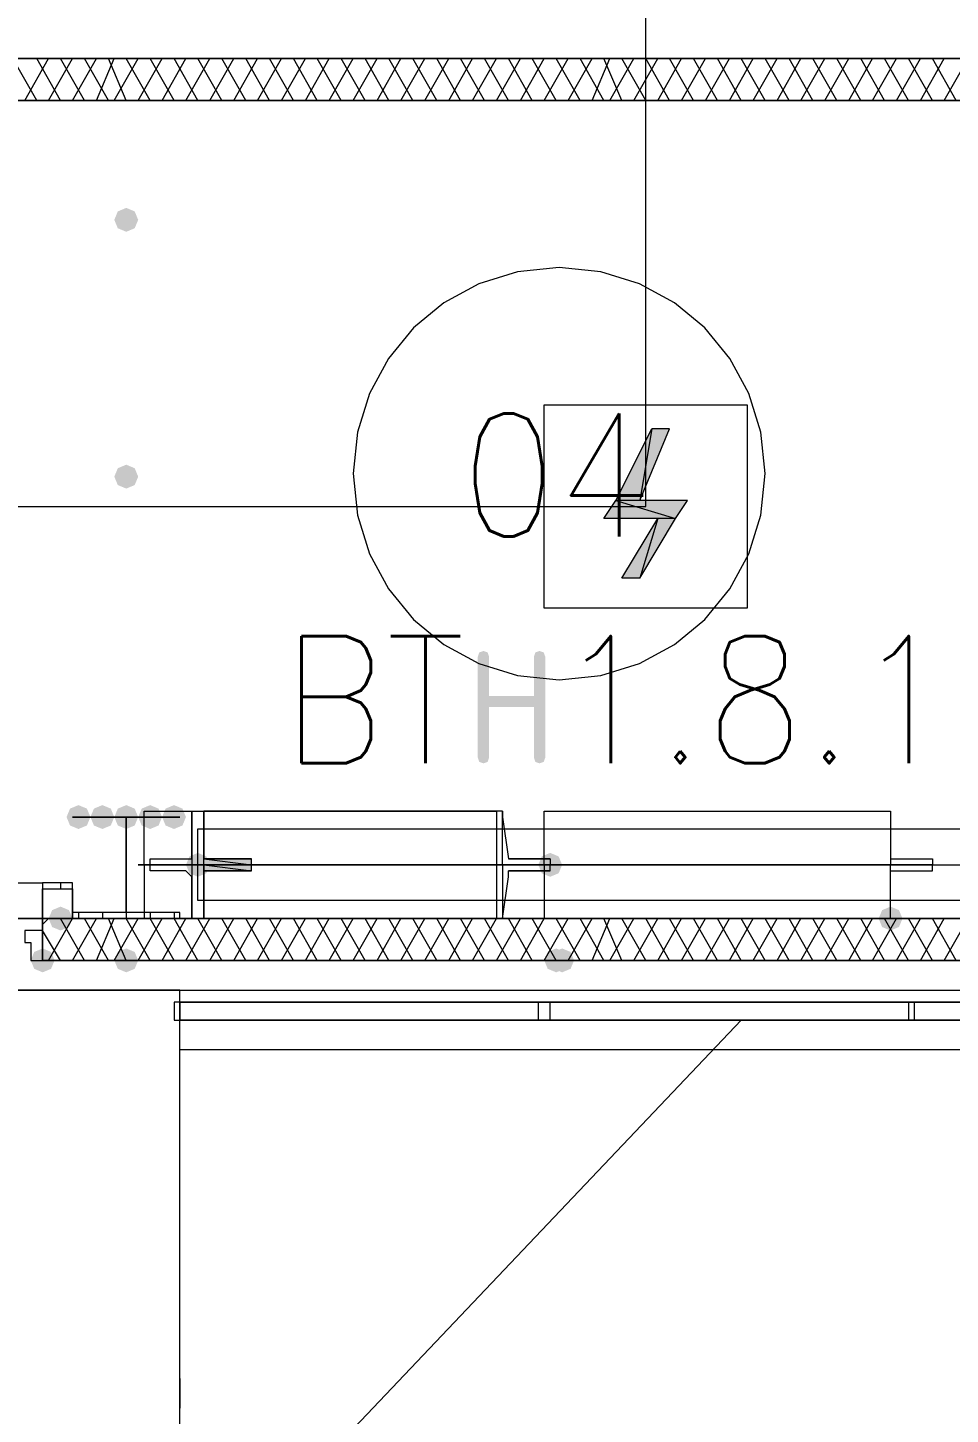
# Model space of a CAD drawing. Header units: millimetres. Extents: x 0 to 420, y 0 to 297.
# Drawn here: x 373.57 to 380.11, y 102.02 to 111.85 of the extents above; entities that cross this region are included whole.
import ezdxf

# ---------------------------------------------------------------- set-up
doc = ezdxf.new("R2010")
doc.units = ezdxf.units.MM
doc.styles.get("Standard").update_dxf_attribs({"font": 'STANDARD'})

msp = doc.modelspace()

# ---------------------------------------------------------------- hatches: boundary and pattern name
for color, points in [(7, [(374.353667, 110.49), (374.328796, 110.430204), (374.269, 110.405333), (374.209204, 110.430204), (374.184333, 110.49), (374.209204, 110.549796), (374.269, 110.574667), (374.328796, 110.549796)]), (7, [(374.353667, 108.669667), (374.328796, 108.609871), (374.269, 108.585), (374.209204, 108.609871), (374.184333, 108.669667), (374.209204, 108.729462), (374.269, 108.754333), (374.328796, 108.729463)]), (7, [(376.761374, 106.677354), (376.761374, 107.393934), (376.771365, 107.423699), (376.801613, 107.433621), (376.831378, 107.423699), (376.8413, 107.393934), (376.8413, 107.115019), (377.159352, 107.115019), (377.159352, 107.393934), (377.169273, 107.423699), (377.199039, 107.433621), (377.22908, 107.423699), (377.239278, 107.393934), (377.239278, 106.677354), (377.22908, 106.647588), (377.199039, 106.637666), (377.169273, 106.647588), (377.159352, 106.677354), (377.159352, 107.035644), (376.8413, 107.035644), (376.8413, 106.677354), (376.831378, 106.647588), (376.801613, 106.637666), (376.771365, 106.647588)]), (7, [(374.015, 106.256667), (373.990129, 106.196871), (373.930333, 106.172), (373.870538, 106.196871), (373.845667, 106.256667), (373.870537, 106.316462), (373.930333, 106.341333), (373.990129, 106.316463)]), (7, [(374.184333, 106.256667), (374.159462, 106.196871), (374.099667, 106.172), (374.039871, 106.196871), (374.015, 106.256667), (374.039871, 106.316462), (374.099667, 106.341333), (374.159462, 106.316463)]), (7, [(374.353667, 106.256667), (374.328796, 106.196871), (374.269, 106.172), (374.209204, 106.196871), (374.184333, 106.256667), (374.209204, 106.316462), (374.269, 106.341333), (374.328796, 106.316463)]), (7, [(374.523, 106.256667), (374.498129, 106.196871), (374.438333, 106.172), (374.378537, 106.196871), (374.353667, 106.256667), (374.378537, 106.316462), (374.438333, 106.341333), (374.498129, 106.316463)]), (7, [(374.692333, 106.256667), (374.667462, 106.196871), (374.607667, 106.172), (374.547871, 106.196871), (374.523, 106.256667), (374.547871, 106.316462), (374.607667, 106.341333), (374.667462, 106.316463)]), (7, [(374.861667, 105.918), (374.836796, 105.858204), (374.777, 105.833333), (374.717204, 105.858204), (374.692333, 105.918), (374.717204, 105.977796), (374.777, 106.002667), (374.836796, 105.977796)]), (98, [(375.158, 105.960333), (375.115667, 105.960333)]), (7, [(377.359333, 105.918), (377.334462, 105.858204), (377.274667, 105.833333), (377.214871, 105.858204), (377.19, 105.918), (377.214871, 105.977796), (377.274667, 106.002667), (377.334462, 105.977796)]), (98, [(374.819333, 105.875667), (374.861667, 105.875667)]), (7, [(373.888, 105.537), (373.863129, 105.477204), (373.803333, 105.452333), (373.743538, 105.477204), (373.718667, 105.537), (373.743537, 105.596796), (373.803333, 105.621667), (373.863129, 105.596796)]), (7, [(379.772333, 105.537), (379.747462, 105.477204), (379.687667, 105.452333), (379.627871, 105.477204), (379.603, 105.537), (379.627871, 105.596796), (379.687667, 105.621667), (379.747462, 105.596796)]), (254, [(373.761, 105.240667), (373.736129, 105.180871), (373.676333, 105.156), (373.616537, 105.180871), (373.591667, 105.240667), (373.616537, 105.300462), (373.676333, 105.325333), (373.736129, 105.300463)]), (254, [(374.353667, 105.240667), (374.328796, 105.180871), (374.269, 105.156), (374.209204, 105.180871), (374.184333, 105.240667), (374.209204, 105.300462), (374.269, 105.325333), (374.328796, 105.300463)]), (254, [(374.353667, 105.240667), (374.328796, 105.180871), (374.269, 105.156), (374.209204, 105.180871), (374.184333, 105.240667), (374.209204, 105.300462), (374.269, 105.325333), (374.328796, 105.300463)]), (254, [(374.353667, 105.240667), (374.328796, 105.180871), (374.269, 105.156), (374.209204, 105.180871), (374.184333, 105.240667), (374.209204, 105.300462), (374.269, 105.325333), (374.328796, 105.300463)]), (254, [(377.401667, 105.240667), (377.376796, 105.180871), (377.317, 105.156), (377.257204, 105.180871), (377.232333, 105.240667), (377.257204, 105.300462), (377.317, 105.325333), (377.376796, 105.300463)]), (254, [(377.444, 105.240667), (377.419129, 105.180871), (377.359333, 105.156), (377.299537, 105.180871), (377.274667, 105.240667), (377.299537, 105.300462), (377.359333, 105.325333), (377.419129, 105.300463)])]:
    msp.add_hatch(color=color).paths.add_polyline_path(points, flags=0)
h = msp.add_hatch(color=1)
h.paths.add_polyline_path([(378.121334, 109.008333), (377.994334, 109.008333), (377.909667, 108.500333)], flags=0)
h.paths.add_polyline_path([(377.994334, 109.008333), (377.909667, 108.500333), (377.740334, 108.500333)], flags=0)
h = msp.add_hatch(color=1)
h.paths.add_polyline_path([(378.248334, 108.500333), (377.740334, 108.500333), (378.163667, 108.373333)], flags=0)
h.paths.add_polyline_path([(377.740334, 108.500333), (378.163667, 108.373333), (377.655667, 108.373333)], flags=0)
h = msp.add_hatch(color=1)
h.paths.add_polyline_path([(378.163667, 108.373333), (378.036667, 108.373333), (377.909667, 107.95)], flags=0)
h.paths.add_polyline_path([(378.036667, 108.373333), (377.909667, 107.95), (377.782667, 107.95)], flags=0)
h = msp.add_hatch(color=98)
h.paths.add_polyline_path([(374.819333, 106.299), (374.819333, 106.256667)], flags=0)
h.paths.add_polyline_path([(374.819333, 106.256667), (374.819333, 106.299)], flags=0)
h = msp.add_hatch(color=98)
h.paths.add_polyline_path([(374.819333, 106.256667), (374.819333, 106.045)], flags=0)
h.paths.add_polyline_path([(374.819333, 106.045), (374.819333, 106.256667)], flags=0)
h = msp.add_hatch(color=98)
h.paths.add_polyline_path([(374.819333, 106.045), (374.819333, 105.960333)], flags=0)
h.paths.add_polyline_path([(374.819333, 105.960333), (374.819333, 106.045)], flags=0)
h = msp.add_hatch(color=98)
h.paths.add_polyline_path([(374.819333, 105.960333), (374.861667, 105.960333)], flags=0)
h.paths.add_polyline_path([(374.861667, 105.960333), (374.819333, 105.960333)], flags=0)
h = msp.add_hatch(color=98)
h.paths.add_polyline_path([(375.115667, 105.960333), (374.819333, 105.960333)], flags=0)
h.paths.add_polyline_path([(375.115667, 105.960333), (374.819333, 105.960333), (374.861667, 105.960333)], flags=0)
h = msp.add_hatch(color=98)
h.paths.add_polyline_path([(374.819333, 105.960333), (375.158, 105.960333)], flags=0)
h.paths.add_polyline_path([(375.158, 105.960333), (374.819333, 105.960333)], flags=0)
h = msp.add_hatch(color=98)
h.paths.add_polyline_path([(375.158, 105.960333), (374.819333, 105.960333), (375.158, 105.918)], flags=0)
h.paths.add_polyline_path([(374.819333, 105.960333), (375.158, 105.918), (374.819333, 105.918)], flags=0)
h.paths.add_polyline_path([(375.158, 105.918), (374.819333, 105.918)], flags=0)
h.paths.add_polyline_path([(374.819333, 105.918), (375.158, 105.918)], flags=0)
h.paths.add_polyline_path([(375.158, 105.918), (374.819333, 105.918)], flags=0)
h.paths.add_polyline_path([(375.158, 105.918), (374.819333, 105.918)], flags=0)
h.paths.add_polyline_path([(374.819333, 105.918), (375.158, 105.918)], flags=0)
h.paths.add_polyline_path([(375.158, 105.918), (374.819333, 105.918)], flags=0)
h.paths.add_polyline_path([(375.158, 105.918), (374.819333, 105.918)], flags=0)
h.paths.add_polyline_path([(374.819333, 105.918), (375.158, 105.918)], flags=0)
h.paths.add_polyline_path([(375.158, 105.918), (374.819333, 105.918)], flags=0)
h.paths.add_polyline_path([(375.158, 105.918), (374.819333, 105.918)], flags=0)
h = msp.add_hatch(color=98)
h.paths.add_polyline_path([(375.115667, 105.960333), (375.158, 105.960333)], flags=0)
h.paths.add_polyline_path([(375.158, 105.960333), (375.115667, 105.960333)], flags=0)
h = msp.add_hatch(color=98)
h.paths.add_polyline_path([(375.158, 105.918), (374.819333, 105.918), (375.158, 105.875667)], flags=0)
h.paths.add_polyline_path([(374.819333, 105.918), (375.158, 105.875667), (374.819333, 105.875667)], flags=0)
h.paths.add_polyline_path([(375.158, 105.875667), (374.819333, 105.875667)], flags=0)
h.paths.add_polyline_path([(374.819333, 105.875667), (375.158, 105.875667)], flags=0)
h.paths.add_polyline_path([(375.158, 105.875667), (374.819333, 105.875667)], flags=0)
h.paths.add_polyline_path([(375.158, 105.875667), (374.819333, 105.875667)], flags=0)
h.paths.add_polyline_path([(374.819333, 105.875667), (375.158, 105.875667)], flags=0)
h.paths.add_polyline_path([(375.158, 105.875667), (374.819333, 105.875667)], flags=0)
h.paths.add_polyline_path([(375.158, 105.875667), (374.819333, 105.875667)], flags=0)
h.paths.add_polyline_path([(374.819333, 105.875667), (375.158, 105.875667)], flags=0)
h.paths.add_polyline_path([(375.158, 105.875667), (374.819333, 105.875667)], flags=0)
h.paths.add_polyline_path([(375.158, 105.875667), (374.819333, 105.875667)], flags=0)
h = msp.add_hatch(color=98)
h.paths.add_polyline_path([(374.861667, 105.875667), (374.819333, 105.875667)], flags=0)
h.paths.add_polyline_path([(374.861667, 105.875667), (374.819333, 105.875667), (375.115667, 105.875667)], flags=0)
h = msp.add_hatch(color=98)
h.paths.add_polyline_path([(374.819333, 105.875667), (374.819333, 105.833333)], flags=0)
h.paths.add_polyline_path([(374.819333, 105.833333), (374.819333, 105.875667)], flags=0)
h = msp.add_hatch(color=98)
h.paths.add_polyline_path([(375.115667, 105.875667), (375.158, 105.875667)], flags=0)
h.paths.add_polyline_path([(375.158, 105.875667), (375.115667, 105.875667)], flags=0)
h.paths.add_polyline_path([(375.158, 105.875667), (375.115667, 105.875667)], flags=0)
h = msp.add_hatch(color=98)
h.paths.add_polyline_path([(374.819333, 105.833333), (374.819333, 105.791)], flags=0)
h.paths.add_polyline_path([(374.819333, 105.791), (374.819333, 105.833333)], flags=0)
h = msp.add_hatch(color=98)
h.paths.add_polyline_path([(374.819333, 105.791), (374.819333, 105.537)], flags=0)
h.paths.add_polyline_path([(374.819333, 105.537), (374.819333, 105.791)], flags=0)
h = msp.add_hatch(color=7)
h.paths.add_polyline_path([(373.676333, 105.240667), (374.269, 105.240667)], flags=0)
h.paths.add_polyline_path([(374.269, 105.240667), (373.676333, 105.240667)], flags=0)
h = msp.add_hatch(color=7)
h.paths.add_polyline_path([(374.269, 105.240667), (386.503333, 105.240667)], flags=0)
h.paths.add_polyline_path([(386.503333, 105.240667), (374.269, 105.240667)], flags=0)

# ---------------------------------------------------------------- linework, layer by layer
at = {"color": 7, "lineweight": 0}
for points in [[(100.922667, 105.029), (386.715, 105.029), (386.715, 222.715667), (100.922667, 222.715667)], [(364.49, 140.038667), (357.039333, 140.038667), (357.039333, 105.537), (369.697, 105.537), (369.697, 111.633), (386.207, 111.633), (386.207, 122.936), (386.207, 140.038667)], [(374.65, 106.256667), (373.888, 106.256667), (374.269, 106.256667), (374.269, 105.579333), (373.888, 105.579333), (373.888, 105.537), (374.65, 105.537), (374.65, 105.579333), (374.269, 105.579333), (374.269, 106.256667)], [(377.232333, 106.299), (379.687667, 106.299), (379.687667, 105.918), (377.232333, 105.918)], [(374.353667, 105.918), (375.073333, 105.918)], [(376.978333, 105.875667), (377.274667, 105.875667)], [(377.232333, 105.537), (379.687667, 105.537), (379.687667, 105.918), (377.232333, 105.918)], [(373.888, 105.791), (373.676333, 105.791), (373.676333, 105.537), (373.888, 105.537)], [(373.888, 105.748667), (373.888, 105.537), (373.676333, 105.537), (373.676333, 105.748667)], [(373.549333, 105.452333), (373.549333, 105.367667), (373.591667, 105.367667), (373.591667, 105.240667), (373.676333, 105.240667), (373.676333, 105.452333)], [(373.676333, 105.240667), (374.269, 105.240667)], [(374.269, 105.240667), (373.676333, 105.240667)], [(373.676333, 105.240667), (374.269, 105.240667), (373.676333, 105.240667), (374.269, 105.240667)], [(374.269, 105.240667), (386.503333, 105.240667)], [(386.503333, 105.240667), (374.269, 105.240667)], [(113.03, 96.435333), (374.65, 96.435333), (374.65, 105.029), (113.03, 105.029)], [(374.65, 104.817333), (374.65, 104.859667), (374.65, 104.902), (374.65, 104.944333), (374.607667, 104.944333), (374.607667, 104.902), (374.607667, 104.859667), (374.607667, 104.817333)], [(374.65, 104.944333), (400.727333, 104.944333), (400.727333, 104.817333), (374.65, 104.817333), (374.65, 104.944333), (400.727333, 104.944333), (400.727333, 104.817333), (374.65, 104.817333), (374.65, 104.944333), (400.727333, 104.944333), (400.727333, 104.817333), (374.65, 104.817333), (374.65, 104.944333), (400.727333, 104.944333), (400.727333, 104.817333), (374.65, 104.817333), (374.65, 104.944333), (374.65, 104.817333), (400.727333, 104.817333), (400.727333, 104.944333)], [(377.19, 104.944333), (377.19, 104.817333), (377.274667, 104.817333), (377.274667, 104.944333)], [(379.814667, 104.944333), (379.814667, 104.817333), (379.857, 104.817333), (379.857, 104.944333)], [(374.65, 104.732667), (374.65, 104.817333), (400.727333, 104.817333), (400.727333, 104.605667), (374.65, 104.605667)]]:
    msp.add_lwpolyline(points, close=True, dxfattribs=at)
at = {"color": 1, "lineweight": 0}
msp.add_lwpolyline([(278.595667, 123.232333), (368.596334, 123.232333), (368.596334, 124.375333), (370.205, 124.375333), (370.924667, 124.375333), (370.924667, 108.458), (377.952, 108.458), (377.952, 160.739666), (380.195667, 160.739666), (380.195667, 163.872333), (365.294334, 163.872333), (365.294334, 145.668999), (361.992334, 145.668999), (361.992334, 149.351999), (361.992334, 150.071666), (361.272667, 150.071666), (348.191667, 150.071666), (348.191667, 146.430999), (348.191667, 145.668999), (344.381667, 145.668999), (344.381667, 149.351999), (344.381667, 150.071666), (330.792667, 150.071666)], dxfattribs=at)
at = {"color": 7, "lineweight": 0}
for points in [[(386.207, 111.633), (369.697, 111.633)], [(373.634, 111.336667), (373.464667, 111.633)], [(373.549333, 111.336667), (373.718667, 111.633)], [(373.803333, 111.336667), (373.634, 111.633)], [(373.718667, 111.336667), (373.888, 111.633)], [(373.972667, 111.336667), (373.803333, 111.633)], [(373.888, 111.336667), (374.057333, 111.633)], [(374.142, 111.336667), (373.972667, 111.633)], [(374.057333, 111.336667), (374.184333, 111.633)], [(374.269, 111.336667), (374.142, 111.633)], [(374.184333, 111.336667), (374.353667, 111.633)], [(374.438333, 111.336667), (374.269, 111.633)], [(374.353667, 111.336667), (374.523, 111.633)], [(374.607667, 111.336667), (374.438333, 111.633)], [(374.523, 111.336667), (374.692333, 111.633)], [(374.777, 111.336667), (374.607667, 111.633)], [(374.692333, 111.336667), (374.861667, 111.633)], [(374.946333, 111.336667), (374.777, 111.633)], [(374.861667, 111.336667), (375.031, 111.633)], [(375.115667, 111.336667), (374.946333, 111.633)], [(375.031, 111.336667), (375.200333, 111.633)], [(375.285, 111.336667), (375.115667, 111.633)], [(375.200333, 111.336667), (375.369667, 111.633)], [(375.454333, 111.336667), (375.285, 111.633)], [(375.369667, 111.336667), (375.539, 111.633)], [(375.623667, 111.336667), (375.454333, 111.633)], [(375.539, 111.336667), (375.708333, 111.633)], [(375.793, 111.336667), (375.623667, 111.633)], [(375.708333, 111.336667), (375.877667, 111.633)], [(375.962333, 111.336667), (375.793, 111.633)], [(375.877667, 111.336667), (376.047, 111.633)], [(376.131667, 111.336667), (375.962333, 111.633)], [(376.047, 111.336667), (376.216333, 111.633)], [(376.301, 111.336667), (376.131667, 111.633)], [(376.216333, 111.336667), (376.385667, 111.633)], [(376.470333, 111.336667), (376.301, 111.633)], [(376.385667, 111.336667), (376.555, 111.633)], [(376.639667, 111.336667), (376.470333, 111.633)], [(376.555, 111.336667), (376.724333, 111.633)], [(376.809, 111.336667), (376.639667, 111.633)], [(376.724333, 111.336667), (376.893667, 111.633)], [(376.978333, 111.336667), (376.809, 111.633)], [(376.893667, 111.336667), (377.063, 111.633)], [(377.147667, 111.336667), (376.978333, 111.633)], [(377.063, 111.336667), (377.232333, 111.633)], [(377.317, 111.336667), (377.147667, 111.633)], [(377.232333, 111.336667), (377.401667, 111.633)], [(377.486333, 111.336667), (377.317, 111.633)], [(377.401667, 111.336667), (377.571, 111.633)], [(377.655667, 111.336667), (377.486333, 111.633)], [(377.571, 111.336667), (377.698, 111.633)], [(377.782667, 111.336667), (377.655667, 111.633)], [(377.698, 111.336667), (377.867333, 111.633)], [(377.952, 111.336667), (377.782667, 111.633)], [(377.867333, 111.336667), (378.036667, 111.633)], [(378.121333, 111.336667), (377.952, 111.633)], [(378.036667, 111.336667), (378.206, 111.633)], [(378.290667, 111.336667), (378.121333, 111.633)], [(378.206, 111.336667), (378.375333, 111.633)], [(378.46, 111.336667), (378.290667, 111.633)], [(378.375333, 111.336667), (378.544667, 111.633)], [(378.629333, 111.336667), (378.46, 111.633)], [(378.544667, 111.336667), (378.714, 111.633)], [(378.798667, 111.336667), (378.629333, 111.633)], [(378.714, 111.336667), (378.883333, 111.633)], [(378.968, 111.336667), (378.798667, 111.633)], [(378.883333, 111.336667), (379.052667, 111.633)], [(379.137333, 111.336667), (378.968, 111.633)], [(379.052667, 111.336667), (379.222, 111.633)], [(379.306667, 111.336667), (379.137333, 111.633)], [(379.222, 111.336667), (379.391333, 111.633)], [(379.476, 111.336667), (379.306667, 111.633)], [(379.391333, 111.336667), (379.560667, 111.633)], [(379.645333, 111.336667), (379.476, 111.633)], [(379.560667, 111.336667), (379.73, 111.633)], [(379.814667, 111.336667), (379.645333, 111.633)], [(379.73, 111.336667), (379.899333, 111.633)], [(379.984, 111.336667), (379.814667, 111.633)], [(379.899333, 111.336667), (380.068667, 111.633)], [(380.153333, 111.336667), (379.984, 111.633)], [(380.068667, 111.336667), (380.238, 111.633)], [(369.697, 111.336667), (386.207, 111.336667)], [(378.798667, 108.690833), (378.768995, 108.985177), (378.683894, 109.259329), (378.549238, 109.507416), (378.370899, 109.723566), (378.154749, 109.901905), (377.906662, 110.036561), (377.63251, 110.121661), (377.338167, 110.151333), (377.043823, 110.121661), (376.769671, 110.036561), (376.521584, 109.901905), (376.305434, 109.723566), (376.127095, 109.507416), (375.992439, 109.259329), (375.907339, 108.985177), (375.877667, 108.690833)], [(377.232334, 109.177666), (378.671667, 109.177666)], [(375.877667, 108.690833), (375.907339, 108.39649), (375.992439, 108.122338), (376.127095, 107.874251), (376.305434, 107.658101), (376.521584, 107.479762), (376.769671, 107.345106), (377.043823, 107.260005), (377.338167, 107.230333), (377.63251, 107.260005), (377.906662, 107.345106), (378.154749, 107.479762), (378.370899, 107.658101), (378.549238, 107.874251), (378.683894, 108.122338), (378.768995, 108.39649), (378.798667, 108.690833)], [(374.269, 106.256667), (374.269, 105.537)], [(374.819333, 105.918), (374.396, 105.918), (374.396, 106.299), (374.819333, 106.299)], [(374.734667, 106.299), (376.893667, 106.299), (376.893667, 105.918), (374.734667, 105.918), (374.438333, 105.918), (374.438333, 105.960333), (374.692333, 105.960333), (374.734667, 105.960333), (374.734667, 106.256667), (374.734667, 106.299), (374.734667, 105.918)], [(376.936, 105.918), (376.936, 106.299), (374.819333, 106.299)], [(376.936, 106.299), (376.936, 106.256667)], [(376.936, 106.256667), (376.978333, 105.960333)], [(379.687667, 106.299), (379.687667, 106.256667)], [(379.687667, 106.256667), (379.687667, 105.960333), (379.73, 105.960333), (379.984, 105.960333), (379.984, 105.918)], [(374.777, 105.918), (374.777, 105.960333), (374.777, 106.129667), (374.777, 106.172), (385.360333, 106.172), (385.360333, 106.129667), (385.360333, 105.960333)], [(374.777, 105.918), (374.777, 105.960333), (374.777, 106.129667)], [(374.777, 105.918), (385.360333, 105.918), (385.360333, 105.960333)], [(375.158, 105.960333), (374.861667, 105.960333)], [(377.274667, 105.960333), (376.978333, 105.960333), (377.274667, 105.960333), (377.274667, 105.918), (376.936, 105.918)], [(374.819333, 105.918), (374.396, 105.918), (374.396, 105.537), (374.819333, 105.537)], [(374.734667, 105.918), (374.734667, 105.537), (374.734667, 105.833333), (374.692333, 105.875667), (374.438333, 105.875667), (374.438333, 105.918), (374.734667, 105.918), (376.893667, 105.918), (376.893667, 105.537), (374.734667, 105.537)], [(374.777, 105.918), (385.360333, 105.918)], [(385.360333, 105.664), (385.360333, 105.918), (385.360333, 105.833333), (385.360333, 105.664), (374.777, 105.664), (374.777, 105.918), (385.360333, 105.918)], [(376.936, 105.918), (374.819333, 105.918)], [(376.936, 105.918), (374.819333, 105.918)], [(375.158, 105.875667), (374.861667, 105.875667)], [(376.936, 105.918), (376.936, 105.537), (376.978333, 105.833333), (376.978333, 105.875667)], [(377.274667, 105.918), (376.936, 105.918)], [(377.274667, 105.875667), (377.274667, 105.918)], [(379.984, 105.918), (379.687667, 105.918)], [(379.984, 105.918), (379.687667, 105.918)], [(379.687667, 105.537), (379.687667, 105.833333), (379.687667, 105.875667), (379.73, 105.875667), (379.984, 105.875667), (379.984, 105.918)], [(372.11, 105.791), (373.676333, 105.791), (373.676333, 105.664)], [(373.803333, 105.791), (373.803333, 105.748667)], [(373.676333, 105.664), (373.676333, 105.537), (372.11, 105.537)], [(373.930333, 105.579333), (373.930333, 105.537)], [(374.099667, 105.579333), (374.099667, 105.537)], [(374.438333, 105.579333), (374.438333, 105.537)], [(374.607667, 105.579333), (374.607667, 105.537)], [(373.676333, 105.494667), (373.718667, 105.537)], [(373.676333, 105.240667), (373.676333, 105.452333), (373.676333, 105.537)], [(373.676333, 105.537), (373.676333, 105.452333), (373.676333, 105.240667), (373.676333, 105.452333)], [(386.207, 105.537), (373.676333, 105.537)], [(373.718667, 105.240667), (373.888, 105.537)], [(373.972667, 105.240667), (373.803333, 105.537)], [(373.888, 105.240667), (374.057333, 105.537)], [(374.142, 105.240667), (373.972667, 105.537)], [(374.057333, 105.240667), (374.184333, 105.537)], [(374.269, 105.240667), (374.142, 105.537)], [(374.184333, 105.240667), (374.353667, 105.537)], [(374.438333, 105.240667), (374.269, 105.537)], [(374.353667, 105.240667), (374.523, 105.537)], [(374.607667, 105.240667), (374.438333, 105.537)], [(374.523, 105.240667), (374.692333, 105.537)], [(374.777, 105.240667), (374.607667, 105.537)], [(374.692333, 105.240667), (374.861667, 105.537)], [(374.946333, 105.240667), (374.777, 105.537)], [(376.936, 105.537), (374.819333, 105.537)], [(374.861667, 105.240667), (375.031, 105.537)], [(375.115667, 105.240667), (374.946333, 105.537)], [(375.031, 105.240667), (375.200333, 105.537)], [(375.285, 105.240667), (375.115667, 105.537)], [(375.200333, 105.240667), (375.369667, 105.537)], [(375.454333, 105.240667), (375.285, 105.537)], [(375.369667, 105.240667), (375.539, 105.537)], [(375.623667, 105.240667), (375.454333, 105.537)], [(375.539, 105.240667), (375.708333, 105.537)], [(375.793, 105.240667), (375.623667, 105.537)], [(375.708333, 105.240667), (375.877667, 105.537)], [(375.962333, 105.240667), (375.793, 105.537)], [(375.877667, 105.240667), (376.047, 105.537)], [(376.131667, 105.240667), (375.962333, 105.537)], [(376.047, 105.240667), (376.216333, 105.537)], [(376.301, 105.240667), (376.131667, 105.537)], [(376.216333, 105.240667), (376.385667, 105.537)], [(376.470333, 105.240667), (376.301, 105.537)], [(376.385667, 105.240667), (376.555, 105.537)], [(376.639667, 105.240667), (376.470333, 105.537)], [(376.555, 105.240667), (376.724333, 105.537)], [(376.809, 105.240667), (376.639667, 105.537)], [(376.724333, 105.240667), (376.893667, 105.537)], [(376.978333, 105.240667), (376.809, 105.537)], [(376.893667, 105.240667), (377.063, 105.537)], [(377.147667, 105.240667), (376.978333, 105.537)], [(377.063, 105.240667), (377.232333, 105.537)], [(377.317, 105.240667), (377.147667, 105.537)], [(377.232333, 105.240667), (377.401667, 105.537)], [(377.486333, 105.240667), (377.317, 105.537)], [(377.401667, 105.240667), (377.571, 105.537)], [(377.655667, 105.240667), (377.486333, 105.537)], [(377.571, 105.240667), (377.698, 105.537)], [(377.782667, 105.240667), (377.655667, 105.537)], [(377.698, 105.240667), (377.867333, 105.537)], [(377.952, 105.240667), (377.782667, 105.537)], [(377.867333, 105.240667), (378.036667, 105.537)], [(378.121333, 105.240667), (377.952, 105.537)], [(378.036667, 105.240667), (378.206, 105.537)], [(378.290667, 105.240667), (378.121333, 105.537)], [(378.206, 105.240667), (378.375333, 105.537)], [(378.46, 105.240667), (378.290667, 105.537)], [(378.375333, 105.240667), (378.544667, 105.537)], [(378.629333, 105.240667), (378.46, 105.537)], [(378.544667, 105.240667), (378.714, 105.537)], [(378.798667, 105.240667), (378.629333, 105.537)], [(378.714, 105.240667), (378.883333, 105.537)], [(378.968, 105.240667), (378.798667, 105.537)], [(378.883333, 105.240667), (379.052667, 105.537)], [(379.137333, 105.240667), (378.968, 105.537)], [(379.052667, 105.240667), (379.222, 105.537)], [(379.306667, 105.240667), (379.137333, 105.537)], [(379.222, 105.240667), (379.391333, 105.537)], [(379.476, 105.240667), (379.306667, 105.537)], [(379.391333, 105.240667), (379.560667, 105.537)], [(379.645333, 105.240667), (379.476, 105.537)], [(379.560667, 105.240667), (379.73, 105.537)], [(379.814667, 105.240667), (379.645333, 105.537)], [(379.73, 105.240667), (379.899333, 105.537)], [(379.984, 105.240667), (379.814667, 105.537)], [(379.899333, 105.240667), (380.068667, 105.537)], [(380.153333, 105.240667), (379.984, 105.537)], [(380.068667, 105.240667), (380.238, 105.537)], [(373.803333, 105.240667), (373.676333, 105.452333)], [(373.676333, 105.240667), (374.269, 105.240667), (373.676333, 105.240667), (374.269, 105.240667)], [(373.676333, 105.240667), (386.503333, 105.240667)], [(386.503333, 105.240667), (374.269, 105.240667), (386.503333, 105.240667), (374.269, 105.240667)], [(386.503333, 105.240667), (374.269, 105.240667), (386.545667, 105.240667)], [(386.503333, 105.240667), (374.269, 105.240667), (386.545667, 105.240667)], [(374.65, 100.626333), (374.65, 104.817333), (374.734667, 104.817333)], [(400.727333, 96.435333), (374.65, 96.435333), (374.65, 104.817333), (400.727333, 104.817333)], [(374.65, 100.626333), (378.629333, 104.817333)], [(374.734667, 104.817333), (374.861667, 104.817333)], [(374.65, 102.277333), (374.65, 102.192667), (374.65, 102.065667)]]:
    msp.add_lwpolyline(points, dxfattribs=at)
at = {"color": 8, "lineweight": 0}
msp.add_lwpolyline([(369.697, 111.336667), (369.697, 105.537), (386.207, 105.537), (386.207, 111.336667)], close=True, dxfattribs=at)
at = {"color": 1, "lineweight": 0}
for points in [[(378.671667, 107.738333), (377.232334, 107.738333), (377.232334, 109.177666), (378.671667, 109.177666)], [(377.994334, 109.008333), (377.909667, 108.500333), (377.740334, 108.500333)], [(378.121334, 109.008333), (377.994334, 109.008333), (377.909667, 108.500333)], [(377.740334, 108.500333), (378.163667, 108.373333), (377.655667, 108.373333)], [(378.248334, 108.500333), (377.740334, 108.500333), (378.163667, 108.373333)], [(378.036667, 108.373333), (377.909667, 107.95), (377.782667, 107.95)], [(378.163667, 108.373333), (378.036667, 108.373333), (377.909667, 107.95)]]:
    msp.add_lwpolyline(points, close=True, dxfattribs=at)
at = {"color": 98, "lineweight": 0}
for points in [[(374.819333, 106.299), (374.819333, 106.256667)], [(374.819333, 106.256667), (374.819333, 106.299)], [(374.819333, 106.256667), (374.819333, 106.045)], [(374.819333, 106.045), (374.819333, 106.256667)], [(374.819333, 106.045), (374.819333, 105.960333)], [(374.819333, 105.960333), (374.819333, 106.045)], [(374.819333, 105.960333), (374.861667, 105.960333)], [(374.861667, 105.960333), (374.819333, 105.960333)], [(375.115667, 105.960333), (374.819333, 105.960333)], [(375.115667, 105.960333), (374.819333, 105.960333), (374.861667, 105.960333)], [(374.819333, 105.960333), (375.158, 105.960333)], [(375.158, 105.960333), (374.819333, 105.960333)], [(375.158, 105.960333), (374.819333, 105.960333), (375.158, 105.918)], [(374.819333, 105.960333), (375.158, 105.918), (374.819333, 105.918)], [(375.158, 105.960333), (375.115667, 105.960333)], [(375.115667, 105.960333), (375.158, 105.960333)], [(375.158, 105.960333), (375.115667, 105.960333)], [(375.158, 105.918), (374.819333, 105.918)], [(374.819333, 105.918), (375.158, 105.918)], [(375.158, 105.918), (374.819333, 105.918)], [(375.158, 105.918), (374.819333, 105.918)], [(374.819333, 105.918), (375.158, 105.918)], [(375.158, 105.918), (374.819333, 105.918)], [(375.158, 105.918), (374.819333, 105.918)], [(374.819333, 105.918), (375.158, 105.918)], [(375.158, 105.918), (374.819333, 105.918)], [(375.158, 105.918), (374.819333, 105.918)], [(375.158, 105.918), (374.819333, 105.918), (375.158, 105.875667)], [(374.819333, 105.918), (375.158, 105.875667), (374.819333, 105.875667)], [(375.158, 105.875667), (374.819333, 105.875667)], [(374.819333, 105.875667), (375.158, 105.875667)], [(375.158, 105.875667), (374.819333, 105.875667)], [(375.158, 105.875667), (374.819333, 105.875667)], [(374.819333, 105.875667), (375.158, 105.875667)], [(375.158, 105.875667), (374.819333, 105.875667)], [(375.158, 105.875667), (374.819333, 105.875667)], [(374.819333, 105.875667), (375.158, 105.875667)], [(375.158, 105.875667), (374.819333, 105.875667)], [(375.158, 105.875667), (374.819333, 105.875667)], [(374.861667, 105.875667), (374.819333, 105.875667)], [(374.861667, 105.875667), (374.819333, 105.875667), (375.115667, 105.875667)], [(374.819333, 105.875667), (374.861667, 105.875667)], [(374.819333, 105.875667), (374.819333, 105.833333)], [(374.819333, 105.833333), (374.819333, 105.875667)], [(375.115667, 105.875667), (375.158, 105.875667)], [(375.158, 105.875667), (375.115667, 105.875667)], [(375.158, 105.875667), (375.115667, 105.875667)], [(374.819333, 105.833333), (374.819333, 105.791)], [(374.819333, 105.791), (374.819333, 105.833333)], [(374.819333, 105.791), (374.819333, 105.537)], [(374.819333, 105.537), (374.819333, 105.791)]]:
    msp.add_lwpolyline(points, close=True, dxfattribs=at)
for points in [[(375.158, 105.918), (374.819333, 105.918), (374.819333, 106.299)], [(375.158, 105.918), (375.158, 105.960333), (375.115667, 105.960333), (374.861667, 105.960333), (374.819333, 105.960333), (374.819333, 106.045), (374.819333, 106.256667), (374.819333, 106.299)], [(375.158, 105.918), (374.819333, 105.918), (374.819333, 105.537)], [(374.819333, 105.537), (374.819333, 105.791), (374.819333, 105.833333), (374.819333, 105.875667), (374.861667, 105.875667), (375.115667, 105.875667), (375.158, 105.875667), (375.158, 105.918)]]:
    msp.add_lwpolyline(points, dxfattribs=at)

# ---------------------------------------------------------------- texts
at = {"color": 7, "attachment_point": 1}
for s, insert, char_height, width in [('04', (376.63968, 109.118362), 0.872032, 1.16270933), ('BT', (375.36968, 107.53923), 0.90157, 1.30226778), ('1.8.102', (377.316986, 107.53923), 0.90157, 3.40593111)]:
    msp.add_mtext(s, dxfattribs=dict(at, insert=insert, char_height=char_height, width=width))

doc.saveas('drawing.dxf')
